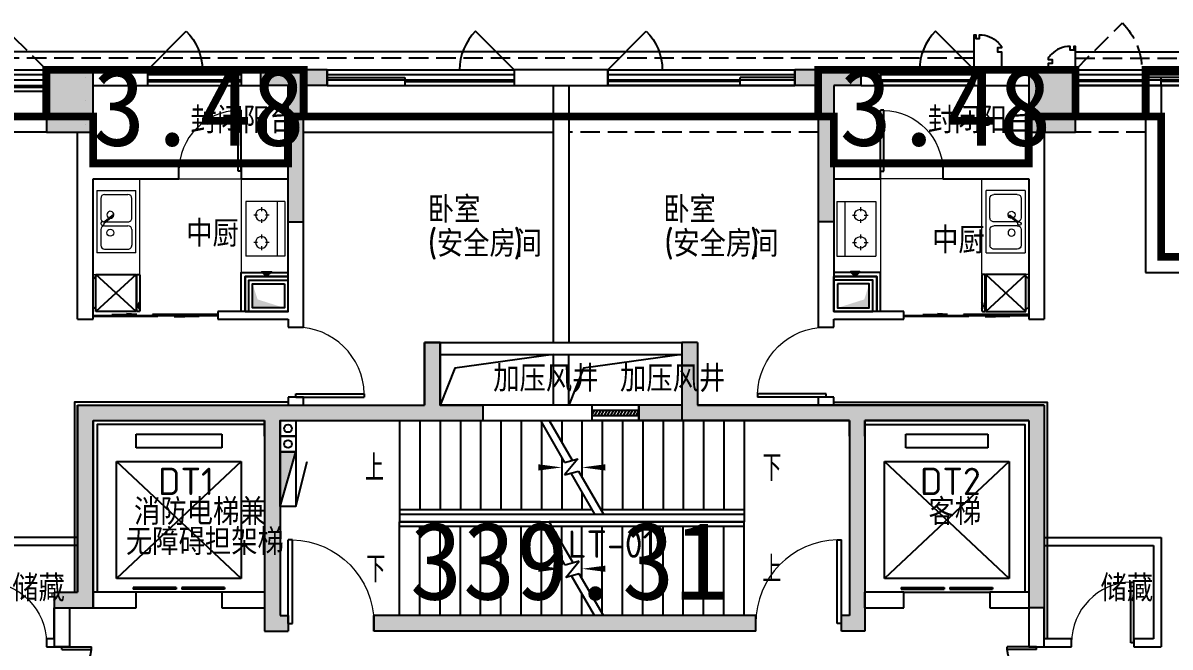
# Model space of a CAD drawing. Extents: x 512858 to 514372, y -232486 to -231710.
# Drawn here: x 513198.97 to 513213.68, y -232042.82 to -232034.82 of the extents above; entities that cross this region are included whole.
import ezdxf

# ---------------------------------------------------------------- set-up
doc = ezdxf.new("R2010")
doc.units = 0
doc.header["$LTSCALE"] = 1000
for name, pattern in [('__DASH', [0.35, 0.25, -0.1]), ('B1+B2户型(2#4F左单元报审版）$0$__DASH', [0.35, 0.25, -0.1]), ('B1+B2户型(2#4F左单元报审版）$0$DASH', [0.35, 0.25, -0.1]), ('DASH', [0.35, 0.25, -0.1])]:
    doc.linetypes.add(name, pattern=pattern)
doc.layers.get('0').update_dxf_attribs({"color": 252})
for name, color, linetype in [('0-铝板', 253, 'Continuous'), ('1#HXT-4F$0$A-ANNO-50-SYMB', 253, 'Continuous'), ('1#HXT-4F$0$A-ANNO-50-TXT', 253, 'Continuous'), ('1#HXT-4F$0$A-DOOR', 253, 'Continuous'), ('1#HXT-4F$0$A-FIRE-DOOR', 253, 'Continuous'), ('1#HXT-4F$0$A-HOLE-E', 253, 'Continuous'), ('1#HXT-4F$0$A-PATT-COLU', 253, 'Continuous'), ('1#HXT-4F$0$A-STAIR', 253, 'Continuous'), ('1#HXT-4F$0$A-STR-CONC-B', 253, 'Continuous'), ('1#HXT-4F$0$A-WALL-S', 253, 'Continuous'), ('1#HXT-4F$0$A-WINDOW', 253, 'Continuous'), ('1#HXT-4F$0$AA-DOOR_FIRE_TEXT', 253, 'Continuous'), ('6#-造型-1F（实施版）金属型材-METAL-S', 253, 'Continuous'), ('A-ANNO-100-TXT', 252, 'Continuous'), ('A-METAL-E', 253, 'Continuous'), ('A-WALL-E', 253, 'Continuous'), ('A-WALL-S', 252, 'Continuous'), ('B1+B2户型(2#4F左单元报审版）$0$$0$AA-排烟道', 253, 'Continuous'), ('B1+B2户型(2#4F左单元报审版）$0$A-DOOR', 253, 'Continuous'), ('B1+B2户型(2#4F左单元报审版）$0$A-FIRE-DOOR', 253, 'Continuous'), ('B1+B2户型(2#4F左单元报审版）$0$A-HOLE-E', 253, 'Continuous'), ('B1+B2户型(2#4F左单元报审版）$0$A-PART-S', 253, 'Continuous'), ('B1+B2户型(2#4F左单元报审版）$0$A-PATT-COLU', 253, 'Continuous'), ('B1+B2户型(2#4F左单元报审版）$0$A-STR-CONC-B', 253, 'Continuous'), ('B1+B2户型(2#4F左单元报审版）$0$A-STR-CONC-C', 253, 'Continuous'), ('B1+B2户型(2#4F左单元报审版）$0$A-STR-CONC-E', 253, 'Continuous'), ('B1+B2户型(2#4F左单元报审版）$0$A-STR-CONC-H', 253, 'Continuous'), ('B1+B2户型(2#4F左单元报审版）$0$A-WALL-S', 253, 'Continuous'), ('B1+B2户型(2#4F左单元报审版）$0$A-WINDOW', 253, 'Continuous'), ('B1+B2户型(2#4F左单元报审版）$0$FURN', 253, 'Continuous'), ('B1+B2户型(2#4F左单元报审版）$0$ICDA方案_活动家具', 253, 'Continuous'), ('B1+B2户型(2#4F左单元报审版）$0$WALL', 253, 'Continuous'), ('PUB_HATCH', 252, 'Continuous')]:
    doc.layers.add(name, color=color, linetype=linetype)
for name, color, linetype, lineweight in [('B1+B2户型(2#4F左单元报审版）$0$AE-FURN-MOVE', 253, 'Continuous', 20), ('面积-计容-住宅-0.5', 1, 'Continuous', 0), ('面积-计容-住宅-1', 1, 'Continuous', 0)]:
    doc.layers.add(name, color=color, linetype=linetype, lineweight=lineweight)
doc.styles.add('1#HXT-4F$0$STANDARD', font='GBENOR', dxfattribs={"bigfont": 'GBCBIG'})
doc.styles.add('dw', font='simhei.ttf')
doc.styles.add('TYDG_02', font='TSSDENG.shx', dxfattribs={"width": 0.8, "bigfont": 'hztxt.shx'})

# ---------------------------------------------------------------- blocks, each defined once
blk = doc.blocks.new('1新301#HXT-4F$0$$TWTSYS$00000508')
for p, q in [((-0.5, 0.5), (0.324, 1.224)), ((-0.5, 0.5), (-0.5, -0.5)), ((-0.5, -0.5), (0.5, 0.5)), ((0.5, 0.5), (-0.5, 0.5)), ((0.5, -0.5), (0.5, 0.5)), ((-0.5, -0.5), (0.5, -0.5))]:
    blk.add_line(p, q)
blk.add_solid([(0.5, -0.5), (0.5, 0.5), (-0.5, -0.5)])
blk = doc.blocks.new('1新311#HXT-4F$0$$WINLIB2D$00000039')
at = {"color": 0}
for points in [[(-0.5, 0.5), (-0.5, -0.5)], [(0.5, 0.5), (-0.5, 0.5)], [(0.5, -0.5), (0.5, 0.5)], [(-0.5, 0.167), (0.5, 0.167)], [(-0.452, -0.167), (-0.5, 0.084)], [(-0.384, -0.167), (-0.448, 0.167)], [(-0.316, -0.167), (-0.38, 0.167)], [(-0.248, -0.167), (-0.312, 0.167)], [(-0.18, -0.167), (-0.244, 0.167)], [(-0.112, -0.167), (-0.176, 0.167)], [(-0.044, -0.167), (-0.108, 0.167)], [(0.024, -0.167), (-0.04, 0.167)], [(0.092, -0.167), (0.028, 0.167)], [(0.16, -0.167), (0.096, 0.167)], [(0.228, -0.167), (0.164, 0.167)], [(0.296, -0.167), (0.232, 0.167)], [(0.364, -0.167), (0.3, 0.167)], [(0.432, -0.167), (0.368, 0.167)], [(0.5, -0.167), (0.436, 0.167)], [(-0.5, -0.167), (0.5, -0.167)], [(0.5, -0.5), (-0.5, -0.5)]]:
    blk.add_lwpolyline(points, dxfattribs=at)
blk = doc.blocks.new('1新261#HXT-4F$0$$DorLib2D$00000001')
for p, q in [((0.45, 0.975), (0.5, 0.975)), ((0.45, 0), (0.45, 0.975)), ((0.5, 0), (0.5, 0.975)), ((0.5, 0), (0.45, 0))]:
    blk.add_line(p, q)
at = {"lineweight": 13}
blk.add_arc((0.475, 0), 0.975, 91.4693, 180, dxfattribs=at)
blk = doc.blocks.new('1新271#HXT-4F$0$$DorLib2D$00000127')
at = {"color": 0}
for points in [[(-0.533, 0.795), (-0.533, 0.69)], [(-0.033, 0.795), (-0.533, 0.795)], [(-0.033, 0.69), (-0.533, 0.69)], [(-0.033, 0.795), (-0.033, 0.69)], [(0.533, 0.795), (0.033, 0.795)], [(0.033, 0.795), (0.033, 0.69)], [(0.533, 0.69), (0.033, 0.69)], [(0.533, 0.795), (0.533, 0.69)], [(0.5, 0.5), (-0.5, 0.5)]]:
    blk.add_lwpolyline(points, dxfattribs=at)
blk = doc.blocks.new('1新281#HXT-4F$0$$DorLib2D$00000225')
at = {"color": 0}
for p, q in [((0.475, -0.0014), (0.475, 0.7521)), ((0.475, 0.7521), (0.5, 0.7521)), ((0.5, -0.0014), (0.5, 0.7521)), ((-0.5, 0), (-0.5, 0.252)), ((-0.475, 0.252), (-0.5, 0.252)), ((-0.475, 0), (-0.475, 0.252)), ((-0.475, 0), (-0.5, 0)), ((0.475, -0.0014), (0.5, -0.0014))]:
    blk.add_line(p, q, dxfattribs=at)
for centre, radius, start, end in [((0.5046, -0.0019), 0.7546, 92.24927, 179.72377), ((-0.5008, 0.0026), 0.2508, 359.78987, 84.09744)]:
    blk.add_arc(centre, radius, start, end, dxfattribs=at)
blk = doc.blocks.new('1新251#HXT-4F')
at = {"layer": '1#HXT-4F$0$A-PATT-COLU'}
for points in [[(-148007, -998471), (-148007, -999271), (-147907, -999338), (-147807, -999271), (-147807, -998471)], [(-144707, -998471), (-144707, -999271), (-144607, -999338), (-144507, -999271), (-144507, -998471)], [(-152257, -999471), (-152457, -999271), (-152457, -1001671), (-152257, -1001871)], [(-152457, -999271), (-152257, -999471), (-150057, -999471), (-149957, -999404), (-149957, -999271)], [(-149957, -999404), (-149857, -999471), (-147907, -999471), (-147907, -999338), (-148007, -999271), (-149957, -999271)], [(-147907, -999338), (-147907, -999471), (-147257, -999471), (-147257, -999271), (-147807, -999271)], [(-144607, -999338), (-144707, -999271), (-145257, -999271), (-145257, -999471), (-144607, -999471)], [(-142457, -999404), (-142457, -999271), (-144507, -999271), (-144607, -999338), (-144607, -999471), (-142557, -999471)], [(-140257, -999471), (-140057, -999271), (-142457, -999271), (-142457, -999404), (-142357, -999471)], [(-140057, -999271), (-140257, -999471), (-140257, -1001771), (-140057, -1001771)], [(-149957, -999404), (-150057, -999471), (-150057, -1001771), (-149857, -1001771), (-149857, -999471)], [(-142457, -999404), (-142557, -999471), (-142557, -1001971), (-142357, -1002171), (-142357, -999471)], [(-152757, -1001871), (-152657, -1001871), (-152657, -1001671), (-152757, -1001671)], [(-152657, -1001671), (-152657, -1001871), (-152257, -1001871), (-152457, -1001671)], [(-149857, -1001771), (-150057, -1001771), (-150057, -1002171), (-149857, -1001971)], [(-140057, -1001771), (-140257, -1001771), (-140257, -1001871), (-140057, -1001871)], [(-149857, -1001971), (-150057, -1002171), (-149757, -1002171), (-149757, -1001971)], [(-143757, -1001971), (-148657, -1001971), (-148657, -1002171), (-143757, -1002171)], [(-142357, -1002171), (-142557, -1001971), (-142657, -1001971), (-142657, -1002171)]]:
    blk.add_hatch(color=256, dxfattribs=at).paths.add_polyline_path(points)
at = {"layer": '1#HXT-4F$0$A-ANNO-50-SYMB', "elevation": 0}
for points in [[(-148457, -1000071, 0, 0, 0), (-146247, -1000071, 0, 80, 0), (-146547, -1000071, 0, 0, 0)], [(-143777, -1000071, 0, 0, 0), (-145987, -1000071, 0, 80, 0), (-145687, -1000071, 0, 0, 0)], [(-148457, -1001371, 0, 0, 0), (-146247, -1001371, 0, 80, 0), (-146547, -1001371, 0, 0, 0)], [(-143777, -1001371, 0, 0, 0), (-145987, -1001371, 0, 80, 0), (-145687, -1001371, 0, 0, 0)]]:
    blk.add_lwpolyline(points, format="xyseb", dxfattribs=at)
at = {"layer": '1#HXT-4F$0$A-HOLE-E'}
for points in [[(-147807, -998621), (-146357, -998621), (-146357, -999271), (-147807, -999271)], [(-146157, -998621), (-144707, -998621), (-144707, -999271), (-146157, -999271)]]:
    blk.add_lwpolyline(points, close=True, dxfattribs=at)
for points in [[(-146357, -998621), (-147617, -998800), (-147807, -999271)], [(-144707, -998621), (-145967, -998800), (-146157, -999271)]]:
    blk.add_lwpolyline(points, dxfattribs=at)
at = {"layer": '1#HXT-4F$0$A-STAIR'}
for p, q in [((-148327, -999471), (-146521, -999471)), ((-148327, -999471), (-148327, -1000611)), ((-148067, -999471), (-148067, -1000611)), ((-147807, -999471), (-147807, -1000611)), ((-147547, -999471), (-147547, -1000611)), ((-147287, -999471), (-147287, -1000611)), ((-147027, -999471), (-147027, -1000611)), ((-146767, -999471), (-146767, -1000611)), ((-146521, -999471), (-146212, -1000007)), ((-146406, -999471), (-143907, -999471)), ((-146406, -999471), (-146112, -999980)), ((-146247, -999471), (-146247, -999746)), ((-145987, -999471), (-145987, -1000196)), ((-145727, -999471), (-145727, -1000611)), ((-145467, -999471), (-145467, -1000611)), ((-145207, -999471), (-145207, -1000611)), ((-144947, -999471), (-144947, -1000611)), ((-144687, -999471), (-144687, -1000611)), ((-144427, -999471), (-144427, -1000611)), ((-144167, -999471), (-144167, -1000611)), ((-143907, -999471), (-143907, -1000611)), ((-146507, -999495), (-146507, -1000611)), ((-151707, -999821), (-151707, -999646)), ((-151707, -999646), (-150607, -999646)), ((-150607, -999646), (-150607, -999821)), ((-141832, -999821), (-141832, -999646)), ((-141832, -999646), (-140782, -999646)), ((-140782, -999646), (-140782, -999821)), ((-150607, -999821), (-151707, -999821)), ((-140782, -999821), (-141832, -999821)), ((-151957, -1001496), (-151957, -999996)), ((-151957, -999996), (-150357, -999996)), ((-150357, -999996), (-151957, -1001496)), ((-150357, -1001496), (-151957, -999996)), ((-150357, -999996), (-150357, -1001496)), ((-146247, -999946), (-146247, -1000611)), ((-146212, -1000007), (-146040, -999960)), ((-146040, -999960), (-146212, -1000166)), ((-142107, -1001496), (-142107, -999996)), ((-142107, -999996), (-140507, -999996)), ((-140507, -999996), (-142107, -1001496)), ((-140507, -1001496), (-142107, -999996)), ((-140507, -999996), (-140507, -1001496)), ((-146212, -1000166), (-146032, -1000118)), ((-146132, -1000145), (-145828, -1000671)), ((-146032, -1000118), (-145713, -1000671)), ((-145987, -1000396), (-145987, -1000611)), ((-148327, -1000611), (-148327, -1000671)), ((-148327, -1000611), (-145863, -1000611)), ((-148327, -1000611), (-148327, -1000671)), ((-145747, -1000611), (-143907, -1000611)), ((-143907, -1000611), (-143907, -1000671)), ((-143907, -1000611), (-143907, -1000671)), ((-148327, -1000671), (-145828, -1000671)), ((-148327, -1000671), (-145828, -1000671)), ((-146521, -1000771), (-148327, -1000771)), ((-148327, -1000831), (-148327, -1000771)), ((-146521, -1000771), (-148327, -1000771)), ((-148327, -1000831), (-148327, -1000771)), ((-146202, -1001324), (-146521, -1000771)), ((-143907, -1000771), (-146406, -1000771)), ((-146102, -1001297), (-146406, -1000771)), ((-143907, -1000771), (-146406, -1000771)), ((-145713, -1000671), (-143907, -1000671)), ((-145713, -1000671), (-143907, -1000671)), ((-143907, -1000831), (-143907, -1000771)), ((-143907, -1000831), (-143907, -1000771)), ((-148327, -1001971), (-148327, -1000831)), ((-146486, -1000831), (-148327, -1000831)), ((-148067, -1001971), (-148067, -1000831)), ((-147807, -1001971), (-147807, -1000831)), ((-147547, -1001971), (-147547, -1000831)), ((-147287, -1001971), (-147287, -1000831)), ((-147027, -1001971), (-147027, -1000831)), ((-146767, -1001971), (-146767, -1000831)), ((-146507, -1001971), (-146507, -1000831)), ((-143907, -1000831), (-146371, -1000831)), ((-146247, -1001046), (-146247, -1000831)), ((-145987, -1001496), (-145987, -1000831)), ((-145727, -1001946), (-145727, -1000831)), ((-145467, -1001971), (-145467, -1000831)), ((-145207, -1001971), (-145207, -1000831)), ((-144947, -1001971), (-144947, -1000831)), ((-144687, -1001971), (-144687, -1000831)), ((-144427, -1001971), (-144427, -1000831)), ((-144167, -1001971), (-144167, -1000831)), ((-143907, -1001971), (-143907, -1000831)), ((-146247, -1001971), (-146247, -1001246)), ((-146022, -1001275), (-146202, -1001324)), ((-146194, -1001481), (-146022, -1001275)), ((-150357, -1001496), (-151957, -1001496)), ((-146022, -1001435), (-146194, -1001481)), ((-145828, -1001971), (-146122, -1001462)), ((-145713, -1001971), (-146022, -1001435)), ((-140507, -1001496), (-142107, -1001496)), ((-145987, -1001971), (-145987, -1001696)), ((-145828, -1001971), (-148327, -1001971)), ((-143907, -1001971), (-145713, -1001971))]:
    blk.add_line(p, q, dxfattribs=at)
at = {"layer": '1#HXT-4F$0$A-STR-CONC-B'}
for p, q in [((-148007, -998471), (-148007, -999271)), ((-147807, -998471), (-148007, -998471)), ((-147807, -998471), (-147807, -999271)), ((-144707, -998471), (-144707, -999271)), ((-144507, -998471), (-144707, -998471)), ((-144507, -998471), (-144507, -999271)), ((-152457, -999271), (-152457, -1001671)), ((-152457, -999271), (-149957, -999271)), ((-149957, -999271), (-148007, -999271)), ((-147807, -999271), (-147257, -999271)), ((-147257, -999271), (-147257, -999471)), ((-144707, -999271), (-145257, -999271)), ((-145257, -999471), (-145257, -999271)), ((-142457, -999271), (-144507, -999271)), ((-140057, -999271), (-142457, -999271)), ((-140057, -999271), (-140057, -1001771)), ((-152257, -999471), (-152257, -1001871)), ((-152257, -999471), (-150057, -999471)), ((-150057, -999471), (-150057, -1001771)), ((-149857, -999471), (-149857, -1001771)), ((-149857, -999471), (-147907, -999471)), ((-147907, -999471), (-147257, -999471)), ((-144607, -999471), (-145257, -999471)), ((-142557, -999471), (-144607, -999471)), ((-142557, -999471), (-142557, -1001971)), ((-142357, -999471), (-142357, -1002171)), ((-140257, -999471), (-142357, -999471)), ((-140257, -999471), (-140257, -1001771)), ((-152757, -1001671), (-152657, -1001671)), ((-152757, -1001671), (-152757, -1001871)), ((-152657, -1001671), (-152457, -1001671)), ((-150057, -1001771), (-150057, -1002171)), ((-149857, -1001771), (-149857, -1001971)), ((-140257, -1001771), (-140257, -1001871)), ((-140057, -1001771), (-140057, -1001871)), ((-152757, -1001871), (-152657, -1001871)), ((-152657, -1001871), (-152257, -1001871)), ((-149857, -1001971), (-149757, -1001971)), ((-149757, -1001971), (-149757, -1002171)), ((-143757, -1001971), (-148657, -1001971)), ((-148657, -1002171), (-148657, -1001971)), ((-143757, -1002171), (-143757, -1001971)), ((-142557, -1001971), (-142657, -1001971)), ((-142657, -1002171), (-142657, -1001971)), ((-140057, -1001871), (-140257, -1001871)), ((-150057, -1002171), (-149757, -1002171)), ((-143757, -1002171), (-148657, -1002171)), ((-142357, -1002171), (-142657, -1002171))]:
    blk.add_line(p, q, dxfattribs=at)
at = {"layer": '1#HXT-4F$0$A-WALL-S'}
for p, q in [((-147807, -998471), (-144707, -998471)), ((-147807, -998621), (-144707, -998621)), ((-145857, -999271), (-147257, -999271)), ((-145857, -999471), (-145857, -999271)), ((-145257, -999471), (-145257, -999271)), ((-147257, -999471), (-145857, -999471)), ((-148327, -1000671), (-143907, -1000671)), ((-148327, -1000671), (-148327, -1000771)), ((-148327, -1000771), (-143907, -1000771)), ((-143907, -1000671), (-143907, -1000771)), ((-151707, -1001671), (-152257, -1001671)), ((-151707, -1001871), (-151707, -1001671)), ((-150057, -1001671), (-150607, -1001671)), ((-150607, -1001671), (-150607, -1001871)), ((-141857, -1001671), (-142363, -1001671)), ((-142363, -1001671), (-142363, -1001871)), ((-141857, -1001871), (-141857, -1001671)), ((-140257, -1001671), (-140757, -1001671)), ((-140757, -1001671), (-140757, -1001871)), ((-152757, -1001871), (-152757, -1002371)), ((-152557, -1002371), (-152557, -1001871)), ((-152257, -1001871), (-151707, -1001871)), ((-150607, -1001871), (-150057, -1001871)), ((-149757, -1001971), (-149757, -1002171)), ((-148657, -1001971), (-148657, -1002171)), ((-143757, -1002171), (-143757, -1001971)), ((-142657, -1002171), (-142657, -1001971)), ((-142363, -1001871), (-141857, -1001871)), ((-140757, -1001871), (-140257, -1001871)), ((-140257, -1001871), (-140257, -1002371)), ((-140057, -1002371), (-140057, -1001871)), ((-152757, -1002371), (-152557, -1002371)), ((-140257, -1002371), (-140057, -1002371))]:
    blk.add_line(p, q, dxfattribs=at)
at = {"layer": '1#HXT-4F$0$AA-DOOR_FIRE_TEXT'}
for points in [[(-149657, -999671), (-149857, -999671), (-149857, -999471), (-149657, -999471)], [(-149657, -999871), (-149857, -999871), (-149857, -999671), (-149657, -999671)]]:
    blk.add_lwpolyline(points, close=True, dxfattribs=at)
for centre in [(-149757, -999571), (-149757, -999771)]:
    blk.add_circle(centre, 50, dxfattribs=at)
at = {"layer": '1#HXT-4F$0$A-DOOR', "xscale": 1100, "yscale": 200, "zscale": 200}
blk.add_blockref('1新271#HXT-4F$0$$DorLib2D$00000127', (-151157, -1001771), dxfattribs=at)
at = {"layer": '1#HXT-4F$0$A-DOOR', "xscale": 1100, "yscale": -200, "zscale": 200, "rotation": 180}
blk.add_blockref('1新271#HXT-4F$0$$DorLib2D$00000127', (-141307, -1001771), dxfattribs=at)
at = {"layer": '1#HXT-4F$0$A-FIRE-DOOR', "zscale": 200}
for name, p, xscale, yscale, rotation in [('1新261#HXT-4F$0$$DorLib2D$00000001', (-149207, -1002071), 1100, -1100, 180), ('1新281#HXT-4F$0$$DorLib2D$00000225', (-152657, -1003121), -1500, -1500, 90), ('1新281#HXT-4F$0$$DorLib2D$00000225', (-140157, -1003121), -1500, 1500, 90.00007304754749)]:
    blk.add_blockref(name, p, dxfattribs=dict(at, xscale=xscale, yscale=yscale, rotation=rotation))
at = {"layer": '1#HXT-4F$0$A-FIRE-DOOR', "xscale": 1100, "yscale": 1100, "zscale": 200}
blk.add_blockref('1新261#HXT-4F$0$$DorLib2D$00000001', (-143207, -1002071), dxfattribs=at)
at = {"layer": '1#HXT-4F$0$A-WINDOW', "xscale": 600, "yscale": -200, "zscale": 200}
blk.add_blockref('1新311#HXT-4F$0$$WINLIB2D$00000039', (-145557, -999371), dxfattribs=at)
at = {"layer": '1#HXT-4F$0$AA-DOOR_FIRE_TEXT', "xscale": -700.0000000000001, "yscale": 200.0000000000001, "zscale": 700.0000000000001, "rotation": 270}
blk.add_blockref('1新301#HXT-4F$0$$TWTSYS$00000508', (-149757, -1000221), dxfattribs=at)
at = {"layer": '1#HXT-4F$0$A-ANNO-50-TXT', "color": 7, "style": '1#HXT-4F$0$STANDARD'}
for s, p in [('上', (-148770, -1000246)), ('下', (-143672, -1000246)), ('下', (-148752, -1001546)), ('上', (-143672, -1001546))]:
    blk.add_text(s, height=338, dxfattribs=at).set_placement(p)
blk = doc.blocks.new('1新175wz')
at = {"layer": 'A-ANNO-100-TXT', "style": 'TYDG_02'}
for s, height, p in [('封闭阳台', 337.6, (-151008, -1319187, 0)), ('封闭阳台', 337.6, (-141551, -1319187, 0)), ('卧室', 337.6, (-147966, -1320333)), ('卧室', 337.6, (-144945, -1320333)), ('中厨', 337.6, (-151064, -1320641)), ('中厨', 337.6, (-141496, -1320727)), ('(', 350, (-147966, -1320771)), ('安全房间', 337.6, (-147849, -1320771)), (')', 350, (-146866, -1320771)), ('(', 350, (-144933, -1320771)), ('安全房间', 337.6, (-144816, -1320771)), (')', 350, (-143833, -1320771)), ('加压风井', 337.6, (-147126, -1322501)), ('加压风井', 337.6, (-145499, -1322501)), ('DT1', 350, (-151423, -1323825)), ('DT2', 350, (-141651, -1323825)), ('消防电梯兼', 337.6, (-151732, -1324210)), ('客梯', 337.6, (-141542, -1324210)), ('无障碍担架梯', 337.6, (-151836, -1324595)), ('LT-01', 350, (-146169, -1324630)), ('储藏', 337.6, (-153295, -1325189, 0)), ('储藏', 337.6, (-139336, -1325189, 0))]:
    blk.add_text(s, height=height, dxfattribs=at).set_placement(p)
blk = doc.blocks.new('1新179背衬墙4F')
at = {"layer": 'A-METAL-E'}
blk.add_lwpolyline([(22700, 5800), (22900, 5800), (22900, 5900), (22700, 5900)], close=True, dxfattribs=at)
at = {"layer": 'A-METAL-E', "elevation": 0}
for points in [[(7700, 5775), (8600, 5775)], [(9900, 5850), (11100, 5850)], [(9900, 5800), (11100, 5800)], [(13200, 5850), (14600, 5850)], [(13200, 5800), (14600, 5800)], [(17500, 5850), (15800, 5850)], [(17500, 5800), (15800, 5800)], [(20500, 5850), (19300, 5850)], [(20500, 5800), (19300, 5800)], [(22700, 5850), (21800, 5850)], [(30000, 5800), (21800, 5800)], [(30000, 5850), (22900, 5850)], [(7700, 5725), (8600, 5725)]]:
    blk.add_lwpolyline(points, dxfattribs=at)
at = {"layer": 'A-WALL-E'}
blk.add_lwpolyline([(30000, 5900), (22900, 5900)], dxfattribs=at)
at = {"layer": 'A-WALL-S'}
for p, q in [((12200, 5900), (13200, 5900)), ((12200, 5900), (12200, 5800)), ((13200, 5900), (13200, 5800)), ((18200, 5900), (17500, 5900)), ((17500, 5800), (17500, 5900)), ((18200, 5800), (18200, 5900)), ((12200, 5800), (13200, 5800)), ((18200, 5800), (17500, 5800))]:
    blk.add_line(p, q, dxfattribs=at)
blk = doc.blocks.new('1新142B1+B2户型(2#4F左单元报审版）$0$$0$SFEFFSEFSEFESFS')
at = {"layer": 'B1+B2户型(2#4F左单元报审版）$0$$0$AA-排烟道'}
blk.add_hatch(color=254, dxfattribs=at).paths.add_polyline_path([(220387, 75509), (220327, 75570), (220327, 75448)])
at = {"layer": 'B1+B2户型(2#4F左单元报审版）$0$$0$AA-排烟道', "color": 254}
for points in [[(220437, 75235), (220837, 75235), (220837, 75735), (220437, 75735)], [(220483, 75280), (220792, 75280), (220792, 75689), (220483, 75689)]]:
    blk.add_lwpolyline(points, close=True, dxfattribs=at)
blk.add_lwpolyline([(220387, 75509), (220327, 75570), (220327, 75448), (220387, 75509)], dxfattribs=at)
blk.add_solid([(220483, 75689), (220682, 75625), (220792, 75689), (220792, 75280)], dxfattribs=at)
at = {"layer": 'B1+B2户型(2#4F左单元报审版）$0$A-HOLE-E', "ltscale": 0.5}
blk.add_lwpolyline([(220837, 75784), (220837, 75234), (220387, 75234), (220387, 75784)], close=True, dxfattribs=at)
blk = doc.blocks.new('1新144B1+B2户型(2#4F左单元报审版）$0$$DorLib2D$00000114')
at = {"color": 0}
blk.add_line((0.5, 0), (-0.207, 0.707), dxfattribs=at)
blk.add_arc((0.5, 0), 1, 135, 180, dxfattribs=at)
blk = doc.blocks.new('1新151B1+B2户型(2#4F左单元报审版）$0$6986586658665A-Kitchen-4')
at = {"layer": 'B1+B2户型(2#4F左单元报审版）$0$AE-FURN-MOVE'}
for p, q in [((-400, -500), (-400, 0)), ((400, 0), (-400, 0)), ((400, 0), (400, -500)), ((-350, -100), (-350, -400)), ((-100, -50), (-300, -50)), ((-50, -100), (-50, -400)), ((-16, -94), (67, -201)), ((-4, -84), (79, -191)), ((0, -115), (0, -400)), ((300, -50), (50, -50)), ((350, -100), (350, -400)), ((-400, -500), (400, -500)), ((-100, -450), (-300, -450)), ((50, -450), (300, -450))]:
    blk.add_line(p, q, dxfattribs=at)
for centre, major_axis, start_param, end_param in [((-300, -100), (0, 50), 0.000591, 1.571387), ((-140, -173), (0, 45), 4.711392, 10.994577), ((-100, -100), (0, 50), 4.711798, 6.282594), ((-23, -73), (-0.2, 22.5), 4.156064, 9.712232), ((50, -100), (0, 50), -0.000202, 1.373206), ((90, -173), (0.1, 45), 1.556657, 7.383522), ((300, -100), (0, 50), 4.711798, 6.282594), ((77, -201), (0, 10), 1.588727, 6.019143), ((-300, -400), (0, 50), 1.570205, 3.141002), ((-100, -400), (0, 50), 3.142184, 4.71298), ((50, -400), (0, 50), 1.570205, 3.141002), ((300, -400), (0, 50), 3.142184, 4.71298)]:
    blk.add_ellipse(centre, major_axis=major_axis, ratio=1, start_param=start_param, end_param=end_param, dxfattribs=at)
blk = doc.blocks.new('1新150B1+B2户型(2#4F左单元报审版）$0$6986586658665A-Kitchen-1')
at = {"layer": 'B1+B2户型(2#4F左单元报审版）$0$AE-FURN-MOVE'}
for p, q in [((-350, 0), (350, 0)), ((-350, -500), (-350, 0)), ((350, -500), (350, 0)), ((-175, -150), (-175, -100)), ((175, -150), (175, -100)), ((-275, -200), (-225, -200)), ((-175, -300), (-175, -250)), ((-125, -200), (-75, -200)), ((75, -200), (125, -200)), ((175, -300), (175, -250)), ((225, -200), (275, -200)), ((-350, -400), (350, -400)), ((-350, -500), (350, -500))]:
    blk.add_line(p, q, dxfattribs=at)
for centre in [(-175, -200), (175, -200)]:
    blk.add_circle(centre, 75, dxfattribs=at)
blk = doc.blocks.new('1新153B1+B2户型(2#4F左单元报审版）$0$A$C75447C14')
at = {"layer": 'B1+B2户型(2#4F左单元报审版）$0$ICDA方案_活动家具'}
for p, q in [((-225, 600), (225, 600)), ((-238, 559), (-238, 588)), ((237, 559), (-238, 559)), ((-238, 35), (-238, 551)), ((-238, 551), (237, 551)), ((237, 551), (-238, 35)), ((-238, 551), (237, 35)), ((237, 588), (237, 559)), ((237, 588), (237, 559)), ((237, 551), (237, 35)), ((237, 551), (237, 35)), ((237, 35), (-238, 35)), ((-185, 0), (-205, 35)), ((185, 0), (-185, 0)), ((205, 35), (185, 0))]:
    blk.add_line(p, q, dxfattribs=at)
at = {"layer": 'B1+B2户型(2#4F左单元报审版）$0$ICDA方案_活动家具', "extrusion": (4.4081e-39, -1.44111e-29, -1)}
for centre, major_axis, start_param, end_param in [((-225, 588), (8.61, -8.61), 2.356194, 3.926991), ((165, 655), (50.2, -50.2), 0.10668, 1.464116)]:
    blk.add_ellipse(centre, major_axis=major_axis, ratio=1, start_param=start_param, end_param=end_param, dxfattribs=at)
at = {"layer": 'B1+B2户型(2#4F左单元报审版）$0$ICDA方案_活动家具', "extrusion": (4.40811e-39, -1.44111e-29, -1)}
blk.add_ellipse((225, 588), major_axis=(-8.61, -8.61), ratio=1, start_param=2.356194, end_param=3.926991, dxfattribs=at)
blk = doc.blocks.new('1新147B1+B2户型(2#4F左单元报审版）$0$$WINLIB2D$00000001')
at = {"color": 0}
for points in [[(-0.5, 0.5), (-0.5, -0.5)], [(-0.5, 0.5), (0.5, 0.5)], [(0.5, -0.5), (0.5, 0.5)], [(0.5, 0.1667), (-0.5, 0.1667)], [(0.5, -0.1667), (-0.5, -0.1667)], [(-0.5, -0.5), (0.5, -0.5)]]:
    blk.add_lwpolyline(points, dxfattribs=at)
blk = doc.blocks.new('1新143B1+B2户型(2#4F左单元报审版）$0$$DorLib2D$00000001')
for p, q in [((0.45, 0.975), (0.5, 0.975)), ((0.45, 0), (0.45, 0.975)), ((0.5, 0), (0.5, 0.975)), ((0.5, 0), (0.45, 0))]:
    blk.add_line(p, q)
at = {"lineweight": 13}
blk.add_arc((0.475, 0), 0.975, 91.4693, 180, dxfattribs=at)
blk = doc.blocks.new('1新146B1+B2户型(2#4F左单元报审版）$0$$DorLib2D$00000225')
at = {"color": 0}
for p, q in [((0.475, -0.0014), (0.475, 0.7521)), ((0.475, 0.7521), (0.5, 0.7521)), ((0.5, -0.0014), (0.5, 0.7521)), ((-0.5, 0), (-0.5, 0.252)), ((-0.475, 0.252), (-0.5, 0.252)), ((-0.475, 0), (-0.475, 0.252)), ((-0.475, 0), (-0.5, 0)), ((0.475, -0.0014), (0.5, -0.0014))]:
    blk.add_line(p, q, dxfattribs=at)
for centre, radius, start, end in [((0.5046, -0.0019), 0.7546, 92.24927, 179.72377), ((-0.5008, 0.0026), 0.2508, 359.78987, 84.09744)]:
    blk.add_arc(centre, radius, start, end, dxfattribs=at)
blk = doc.blocks.new('1新145B1+B2户型(2#4F左单元报审版）$0$$DorLib2D$00000131')
at = {"color": 0, "linetype": 'Continuous'}
for p, q in [((0.15, 0.125), (0.2319, 0.1973)), ((0.2319, 0.1973), (0.2319, 0.125)), ((-0.5, 0.125), (-0.5, 0)), ((0.0192, 0.125), (-0.5, 0.125)), ((0.0192, 0), (0.0192, 0.125)), ((0.35, 0.125), (0.15, 0.125)), ((-0.5, 0), (0.0192, 0)), ((-0.024, 0), (0.5, 0)), ((-0.024, -0.125), (-0.024, 0)), ((0.5, 0), (0.5, -0.125)), ((-0.35, -0.125), (-0.15, -0.125)), ((-0.2319, -0.1973), (-0.2319, -0.125)), ((-0.15, -0.125), (-0.2319, -0.1973)), ((0.5, -0.125), (-0.024, -0.125))]:
    blk.add_line(p, q, dxfattribs=at)
blk = doc.blocks.new('1新159_FZH')
blk.add_lwpolyline([(-0.5, -0.5), (0.5, -0.5), (0.5, 0.5), (-0.5, 0.5)], close=True)
at = {"layer": 'PUB_HATCH'}
blk.add_solid([(-0.5, -0.5), (0.5, -0.5), (-0.5, 0.5), (0.5, 0.5)], dxfattribs=at)
blk = doc.blocks.new('1新141B1+B2户型(2#4F左单元报审版）')
at = {"layer": 'B1+B2户型(2#4F左单元报审版）$0$A-PATT-COLU'}
for points in [[(-149657, -995104), (-149657, -994971), (-150107, -994971), (-150107, -995171), (-149757, -995171)], [(-149257, -994971), (-149657, -994971), (-149657, -995104), (-149557, -995171), (-149257, -995171)], [(-142857, -995104), (-142857, -994971), (-143257, -994971), (-143257, -995171), (-142957, -995171)], [(-142407, -994971), (-142857, -994971), (-142857, -995104), (-142757, -995171), (-142407, -995171)], [(-149557, -996921), (-149557, -995171), (-149657, -995104), (-149757, -995171), (-149757, -996921)], [(-142857, -995104), (-142957, -995171), (-142957, -996921), (-142757, -996921), (-142757, -995171)], [(-147907, -999338), (-147807, -999271), (-147807, -998471), (-148007, -998471), (-148007, -999271)], [(-144707, -998471), (-144707, -999471), (-144507, -999271), (-144507, -998471)], [(-152457, -999271), (-152257, -999471), (-150057, -999471), (-149957, -999404), (-149957, -999271)], [(-152457, -1001071), (-152257, -1001071), (-152257, -999471), (-152457, -999271)], [(-149957, -999404), (-149857, -999471), (-149657, -999471), (-149657, -999271), (-149957, -999271)], [(-149657, -999271), (-149657, -999471), (-147907, -999471), (-147907, -999338), (-148007, -999271)], [(-147907, -999338), (-147907, -999471), (-147707, -999471), (-147707, -999271), (-147807, -999271)], [(-144507, -999271), (-144707, -999471), (-142857, -999471), (-142857, -999271)], [(-142857, -999271), (-142857, -999471), (-142557, -999471), (-142457, -999404), (-142457, -999271)], [(-142457, -999404), (-142357, -999471), (-140257, -999471), (-140057, -999271), (-142457, -999271)], [(-140057, -999271), (-140257, -999471), (-140257, -1001071), (-140057, -1001071)], [(-150057, -999671), (-149857, -999671), (-149857, -999471), (-149957, -999404), (-150057, -999471)], [(-142557, -999671), (-142357, -999671), (-142357, -999471), (-142457, -999404), (-142557, -999471)], [(-152457, -1001671), (-152257, -1001871), (-152257, -1001071), (-152457, -1001071)], [(-140057, -1001071), (-140257, -1001071), (-140257, -1001871), (-140057, -1001871)], [(-152757, -1001871), (-152657, -1001871), (-152657, -1001671), (-152757, -1001671)], [(-152657, -1001671), (-152657, -1001871), (-152257, -1001871), (-152457, -1001671)]]:
    blk.add_hatch(color=256, dxfattribs=at).paths.add_polyline_path(points)
at = {"layer": 'B1+B2户型(2#4F左单元报审版）$0$A-PART-S'}
for p, q in [((-151557, -994971), (-152257, -994971)), ((-151557, -995171), (-151557, -994971)), ((-150107, -994971), (-150357, -994971)), ((-150357, -994971), (-150357, -995171)), ((-149257, -994971), (-149257, -995171)), ((-146257, -994971), (-146857, -994971)), ((-146857, -994971), (-146857, -995171)), ((-145657, -994971), (-146257, -994971)), ((-145657, -995171), (-145657, -994971)), ((-143257, -994971), (-143257, -995171)), ((-142157, -994971), (-142407, -994971)), ((-142157, -995171), (-142157, -994971)), ((-140257, -994971), (-140957, -994971)), ((-140957, -994971), (-140957, -995171)), ((-152257, -995171), (-151557, -995171)), ((-150357, -995171), (-150107, -995171)), ((-146857, -995171), (-146257, -995171)), ((-146257, -995171), (-145657, -995171)), ((-142407, -995171), (-142157, -995171)), ((-140957, -995171), (-140257, -995171))]:
    blk.add_line(p, q, dxfattribs=at)
at = {"layer": 'B1+B2户型(2#4F左单元报审版）$0$A-STR-CONC-B'}
for p, q in [((-149657, -994971), (-150107, -994971)), ((-150107, -995171), (-150107, -994971)), ((-149257, -994971), (-149657, -994971)), ((-149257, -995171), (-149257, -994971)), ((-142857, -994971), (-143257, -994971)), ((-143257, -995171), (-143257, -994971)), ((-142407, -994971), (-142857, -994971)), ((-142407, -995171), (-142407, -994971)), ((-149757, -995171), (-150107, -995171)), ((-149757, -996921), (-149757, -995171)), ((-149557, -996921), (-149557, -995171)), ((-149257, -995171), (-149557, -995171)), ((-142957, -995171), (-143257, -995171)), ((-142957, -995171), (-142957, -996921)), ((-142757, -995171), (-142757, -996921)), ((-142407, -995171), (-142757, -995171)), ((-149757, -996921), (-149557, -996921)), ((-142757, -996921), (-142957, -996921)), ((-148007, -999271), (-148007, -998471)), ((-148007, -998471), (-147807, -998471)), ((-147807, -999271), (-147807, -998471)), ((-144707, -998471), (-144707, -999471)), ((-144507, -998471), (-144707, -998471)), ((-144507, -998471), (-144507, -999271)), ((-152457, -999271), (-149957, -999271)), ((-152457, -1001071), (-152457, -999271)), ((-149957, -999271), (-149657, -999271)), ((-149657, -999271), (-148007, -999271)), ((-147807, -999271), (-147707, -999271)), ((-144507, -999271), (-142857, -999271)), ((-142857, -999271), (-142457, -999271)), ((-142457, -999271), (-140057, -999271)), ((-140057, -999271), (-140057, -1001071)), ((-152257, -999471), (-150057, -999471)), ((-152257, -1001071), (-152257, -999471)), ((-150057, -999671), (-150057, -999471)), ((-149857, -999671), (-149857, -999471)), ((-149857, -999471), (-149657, -999471)), ((-149657, -999471), (-147907, -999471)), ((-147907, -999471), (-147707, -999471)), ((-144707, -999471), (-142857, -999471)), ((-142857, -999471), (-142557, -999471)), ((-142557, -999671), (-142557, -999471)), ((-142357, -999671), (-142357, -999471)), ((-142357, -999471), (-140257, -999471)), ((-140257, -999471), (-140257, -1001071)), ((-152457, -1001671), (-152457, -1001071)), ((-152257, -1001871), (-152257, -1001071)), ((-140257, -1001071), (-140257, -1001871)), ((-140057, -1001071), (-140057, -1001871)), ((-152757, -1001671), (-152657, -1001671)), ((-152757, -1001671), (-152757, -1001871)), ((-152657, -1001671), (-152457, -1001671)), ((-152757, -1001871), (-152657, -1001871)), ((-152657, -1001871), (-152257, -1001871)), ((-140057, -1001871), (-140257, -1001871))]:
    blk.add_line(p, q, dxfattribs=at)
at = {"layer": 'B1+B2户型(2#4F左单元报审版）$0$A-STR-CONC-E'}
for points in [[(-142957, -995571), (-146157, -995571)], [(-138757, -995571), (-139657, -995571)], [(-152857, -995771), (-153757, -995771)], [(-149557, -995771), (-146357, -995771)]]:
    blk.add_lwpolyline(points, dxfattribs=at)
at = {"layer": 'B1+B2户型(2#4F左单元报审版）$0$A-STR-CONC-H', "linetype": 'B1+B2户型(2#4F左单元报审版）$0$DASH'}
for points in [[(-152857, -995571), (-153757, -995571)], [(-149557, -995571), (-146357, -995571)], [(-142957, -995771), (-146157, -995771)], [(-138757, -995771), (-139657, -995771)]]:
    blk.add_lwpolyline(points, dxfattribs=at)
at = {"layer": 'B1+B2户型(2#4F左单元报审版）$0$A-WALL-S'}
for p, q in [((-152357, -995071), (-152357, -995071)), ((-146357, -995171), (-146357, -998471)), ((-146157, -995171), (-146157, -998471)), ((-140157, -995071), (-140157, -995071)), ((-138757, -995171), (-138757, -997571)), ((-138557, -995171), (-138757, -995171)), ((-138557, -995171), (-138557, -997371)), ((-152357, -995371), (-152357, -995371)), ((-140157, -995371), (-140157, -995371)), ((-152457, -996271), (-152457, -995771)), ((-152357, -995671), (-152357, -995671)), ((-152257, -996171), (-152257, -995771)), ((-140257, -995771), (-140257, -996171)), ((-140157, -995671), (-140157, -995671)), ((-140057, -995771), (-140057, -996271)), ((-151157, -996171), (-152257, -996171)), ((-151157, -996371), (-151157, -996171)), ((-149757, -996171), (-150357, -996171)), ((-150357, -996171), (-150357, -996371)), ((-149757, -996371), (-149757, -996171)), ((-142157, -996171), (-142757, -996171)), ((-142757, -996171), (-142757, -996371)), ((-142157, -996371), (-142157, -996171)), ((-140257, -996171), (-141357, -996171)), ((-141357, -996171), (-141357, -996371)), ((-152457, -998171), (-152457, -996271)), ((-152257, -998071), (-152257, -996371)), ((-152257, -996371), (-151157, -996371)), ((-150357, -996371), (-149757, -996371)), ((-142757, -996371), (-142157, -996371)), ((-141357, -996371), (-140257, -996371)), ((-140257, -996371), (-140257, -998071)), ((-140057, -996271), (-140057, -998171)), ((-149757, -998071), (-149757, -996921)), ((-149557, -998071), (-149557, -996921)), ((-142957, -996921), (-142957, -998071)), ((-142757, -996921), (-142757, -998071)), ((-136757, -997371), (-138557, -997371)), ((-138757, -997571), (-136757, -997571)), ((-152257, -998171), (-152257, -998071)), ((-149757, -998071), (-150657, -998071)), ((-150657, -998071), (-150657, -998171)), ((-141857, -998071), (-142757, -998071)), ((-141857, -998171), (-141857, -998071)), ((-140257, -998071), (-140257, -998171)), ((-152457, -998171), (-152257, -998171)), ((-150657, -998171), (-149757, -998171)), ((-142757, -998171), (-141857, -998171)), ((-140257, -998171), (-140057, -998171)), ((-147807, -998471), (-146257, -998471)), ((-146257, -998471), (-144707, -998471)), ((-147807, -998621), (-146257, -998621)), ((-146257, -998621), (-144707, -998621)), ((-152457, -1000971), (-153957, -1000971)), ((-152457, -1001071), (-153857, -1001071)), ((-140057, -1000971), (-138657, -1000971)), ((-140057, -1001071), (-138657, -1001071)), ((-138657, -1000971), (-138557, -1000971)), ((-138657, -1001071), (-138657, -1002271)), ((-138557, -1000971), (-138557, -1001071)), ((-138557, -1001071), (-138557, -1002371)), ((-138557, -1001071), (-138557, -1001071)), ((-152757, -1002271), (-152757, -1001871)), ((-152557, -1002371), (-152557, -1001871)), ((-140257, -1001871), (-140257, -1002371)), ((-140057, -1001871), (-140057, -1002271)), ((-152757, -1002271), (-152857, -1002271)), ((-152857, -1002271), (-152857, -1002371)), ((-139707, -1002271), (-140057, -1002271)), ((-139707, -1002371), (-139707, -1002271)), ((-138657, -1002271), (-138907, -1002271)), ((-138907, -1002271), (-138907, -1002371)), ((-152857, -1002371), (-152757, -1002371)), ((-152557, -1002371), (-152757, -1002371)), ((-140257, -1002371), (-140057, -1002371)), ((-140057, -1002371), (-139707, -1002371)), ((-138907, -1002371), (-138557, -1002371))]:
    blk.add_line(p, q, dxfattribs=at)
at = {"layer": 'B1+B2户型(2#4F左单元报审版）$0$A-WALL-S', "linetype": 'B1+B2户型(2#4F左单元报审版）$0$__DASH'}
for p, q in [((-149557, -998271), (-149557, -998071)), ((-149757, -998171), (-149757, -998271)), ((-149757, -998271), (-149557, -998271)), ((-149557, -999171), (-149757, -999171)), ((-149757, -999171), (-149757, -999271)), ((-149557, -999271), (-149557, -999171))]:
    blk.add_line(p, q, dxfattribs=at)
at = {"layer": 'B1+B2户型(2#4F左单元报审版）$0$A-WALL-S', "linetype": 'B1+B2户型(2#4F左单元报审版）$0$DASH'}
for p, q in [((-142957, -998071), (-142957, -998271)), ((-142957, -998271), (-142757, -998271)), ((-142757, -998271), (-142757, -998171)), ((-142757, -999171), (-142957, -999171)), ((-142957, -999171), (-142957, -999271)), ((-142757, -999271), (-142757, -999171))]:
    blk.add_line(p, q, dxfattribs=at)
at = {"layer": 'B1+B2户型(2#4F左单元报审版）$0$A-WINDOW', "linetype": 'B1+B2户型(2#4F左单元报审版）$0$__DASH', "extrusion": (0, 0, -1)}
for points in [[(152857, -994971), (153458, -994370, -0.198912), (153707, -994971)], [(139657, -994971), (139056, -994370, 0.198912), (138807, -994971)]]:
    blk.add_lwpolyline(points, format="xyb", dxfattribs=at)
at = {"layer": 'B1+B2户型(2#4F左单元报审版）$0$AE-FURN-MOVE'}
for points in [[(-152257, -996371), (-150357, -996371), (-150357, -998071), (-150357, -998071), (-150357, -998071)], [(-140257, -996371), (-142157, -996371), (-142157, -998071), (-142157, -998071), (-142157, -998071)]]:
    blk.add_lwpolyline(points, dxfattribs=at)
at = {"layer": 'B1+B2户型(2#4F左单元报审版）$0$AE-FURN-MOVE', "elevation": 0}
for points in [[(-152257, -997596), (-151657, -997596), (-151657, -996371)], [(-140257, -997596), (-140857, -997596), (-140857, -996371)]]:
    blk.add_lwpolyline(points, dxfattribs=at)
at = {"layer": 'B1+B2户型(2#4F左单元报审版）$0$AE-FURN-MOVE'}
for points in [[(-150307, -998071), (-149757, -998071), (-149757, -997621), (-150307, -997621)], [(-142207, -998071), (-142757, -998071), (-142757, -997621), (-142207, -997621)]]:
    blk.add_lwpolyline(points, close=True, dxfattribs=at)
at = {"layer": 'B1+B2户型(2#4F左单元报审版）$0$WALL'}
for points in [[(-150357, -998071), (-150357, -997571), (-149757, -997571)], [(-150307, -998071), (-150307, -997621), (-149757, -997621)], [(-142157, -998071), (-142157, -997571), (-142757, -997571)], [(-142207, -998071), (-142207, -997621), (-142757, -997621)]]:
    blk.add_lwpolyline(points, dxfattribs=at)
at = {"extrusion": (2.93874e-39, -2.8026e-45, -1), "zscale": -1, "rotation": 270}
blk.add_blockref('1新142B1+B2户型(2#4F左单元报审版）$0$$0$SFEFFSEFSEFESFS', (74523, -777234), dxfattribs=at)
at = {"extrusion": (-2.93874e-39, -2.8026e-45, -1), "xscale": -1, "zscale": -1, "rotation": 90}
blk.add_blockref('1新142B1+B2户型(2#4F左单元报审版）$0$$0$SFEFFSEFSEFESFS', (217991, -777234), dxfattribs=at)
at = {"rotation": 270}
blk.add_blockref('1新153B1+B2户型(2#4F左单元报审版）$0$A$C75447C14', (-152257, -997833, 0), dxfattribs=at)
at = {"xscale": -1, "rotation": 90}
blk.add_blockref('1新153B1+B2户型(2#4F左单元报审版）$0$A$C75447C14', (-140257, -997833, 0), dxfattribs=at)
at = {"layer": 'B1+B2户型(2#4F左单元报审版）$0$A-DOOR', "linetype": 'B1+B2户型(2#4F左单元报审版）$0$__DASH', "zscale": 200}
for p, xscale, yscale, rotation in [((-150757, -996271), -800, -800, 179.9999999999487), ((-141757, -996271), -800, 800, 5.13085e-11), ((-149657, -998721), -900, -900, 90)]:
    blk.add_blockref('1新143B1+B2户型(2#4F左单元报审版）$0$$DorLib2D$00000001', p, dxfattribs=dict(at, xscale=xscale, yscale=yscale, rotation=rotation))
at = {"layer": 'B1+B2户型(2#4F左单元报审版）$0$A-DOOR'}
for name, p, xscale, yscale, zscale, rotation in [('1新145B1+B2户型(2#4F左单元报审版）$0$$DorLib2D$00000131', (-151457, -998121), -1600, 100, 100, 180), ('1新145B1+B2户型(2#4F左单元报审版）$0$$DorLib2D$00000131', (-141057, -998121), -1600, 100, 100, 180), ('1新143B1+B2户型(2#4F左单元报审版）$0$$DorLib2D$00000001', (-142857, -998721), 900, -900, 200, 270), ('1新143B1+B2户型(2#4F左单元报审版）$0$$DorLib2D$00000001', (-153257, -1002321), 800, -800, 100, 180)]:
    blk.add_blockref(name, p, dxfattribs=dict(at, xscale=xscale, yscale=yscale, zscale=zscale, rotation=rotation))
at = {"layer": 'B1+B2户型(2#4F左单元报审版）$0$A-DOOR', "xscale": 800, "yscale": 800, "zscale": 100}
blk.add_blockref('1新143B1+B2户型(2#4F左单元报审版）$0$$DorLib2D$00000001', (-139307, -1002321), dxfattribs=at)
at = {"layer": 'B1+B2户型(2#4F左单元报审版）$0$A-FIRE-DOOR', "yscale": -1500, "zscale": 200}
for p, xscale, rotation in [((-152657, -1003121), -1500, 90), ((-140157, -1003121), 1500, 270.0000000002746)]:
    blk.add_blockref('1新146B1+B2户型(2#4F左单元报审版）$0$$DorLib2D$00000225', p, dxfattribs=dict(at, xscale=xscale, rotation=rotation))
at = {"layer": 'B1+B2户型(2#4F左单元报审版）$0$A-STR-CONC-C', "xscale": 600, "yscale": 800.0000000116415, "zscale": 800.0000000116415}
for p in [(-152557, -995371), (-139957, -995371)]:
    blk.add_blockref('1新159_FZH', p, dxfattribs=at)
at = {"layer": 'B1+B2户型(2#4F左单元报审版）$0$A-WINDOW', "linetype": 'B1+B2户型(2#4F左单元报审版）$0$__DASH', "yscale": 700, "zscale": -700}
for p, xscale in [((-151207, -994971), -700), ((-147207, -994971), 700), ((-145307, -994971), -700), ((-141307, -994971), 700)]:
    blk.add_blockref('1新144B1+B2户型(2#4F左单元报审版）$0$$DorLib2D$00000114', p, dxfattribs=dict(at, xscale=xscale))
at = {"layer": 'B1+B2户型(2#4F左单元报审版）$0$A-WINDOW', "zscale": 200}
for p, xscale, yscale, rotation in [((-157207, -995071), -8700, 200, 180), ((-150957, -995071), -1200, 200, 180.0000277296439), ((-148057, -995071), -2400, 200, 180), ((-144457, -995071), -2400, -200, 180), ((-141557, -995071), -1200, -200, 180), ((-135557, -995071), -8200, -200, 180)]:
    blk.add_blockref('1新147B1+B2户型(2#4F左单元报审版）$0$$WINLIB2D$00000001', p, dxfattribs=dict(at, xscale=xscale, yscale=yscale, rotation=rotation))
at = {"layer": 'B1+B2户型(2#4F左单元报审版）$0$FURN', "rotation": 90}
blk.add_blockref('1新151B1+B2户型(2#4F左单元报审版）$0$6986586658665A-Kitchen-4', (-152210, -996921), dxfattribs=at)
at = {"layer": 'B1+B2户型(2#4F左单元报审版）$0$FURN', "xscale": -1, "rotation": 270}
blk.add_blockref('1新151B1+B2户型(2#4F左单元报审版）$0$6986586658665A-Kitchen-4', (-140304, -996921), dxfattribs=at)
at = {"layer": 'B1+B2户型(2#4F左单元报审版）$0$FURN', "extrusion": (2.93874e-39, -1.44111e-29, -1), "zscale": -1, "rotation": 270}
blk.add_blockref('1新150B1+B2户型(2#4F左单元报审版）$0$6986586658665A-Kitchen-1', (150298, -997010, 0), dxfattribs=at)
at = {"layer": 'B1+B2户型(2#4F左单元报审版）$0$FURN', "extrusion": (-2.93874e-39, -1.44111e-29, -1), "xscale": -1, "zscale": -1, "rotation": 90}
blk.add_blockref('1新150B1+B2户型(2#4F左单元报审版）$0$6986586658665A-Kitchen-1', (142216, -997010, 0), dxfattribs=at)
blk = doc.blocks.new('1新167frwegthwsffsf')
at = {"layer": '6#-造型-1F（实施版）金属型材-METAL-S'}
blk.add_line((1777290, -392199), (1754637, -392199), dxfattribs=at)
at = {"layer": '6#-造型-1F（实施版）金属型材-METAL-S', "color": 61, "linetype": '__DASH'}
blk.add_line((1777290, -392279), (1754637, -392279), dxfattribs=at)
at = {"layer": '6#-造型-1F（实施版）金属型材-METAL-S', "color": 61}
blk.add_lwpolyline([(1777640, -392129), (1777640, -392149), (1777590, -392149), (1777590, -392199), (1777640, -392199), (1777640, -392429), (1777290, -392429), (1777290, -391979), (1777310, -391979), (1777310, -392029), (1777360, -392029), (1777360, -391979, -0.097374), (1777489, -392006, -0.097374), (1777598, -392079, -0.024265), (1777620, -392103, -0.024265), (1777640, -392129), (1777640, -392149)], format="xyb", dxfattribs=at)
blk.add_lwpolyline([(1778240, -392429), (1778590, -392429), (1778590, -392129), (1778570, -392129), (1778570, -392179), (1778520, -392179), (1778520, -392129, 0.097374), (1778391, -392156, 0.097374), (1778282, -392229, 0.024265), (1778260, -392253, 0.024265), (1778240, -392279), (1778240, -392299), (1778290, -392299), (1778290, -392349), (1778240, -392349)], format="xyb", close=True, dxfattribs=at)
at = {"layer": '6#-造型-1F（实施版）金属型材-METAL-S'}
blk.add_lwpolyline([(1778590, -392199), (1787490, -392199), (1787490, -392351), (1787490, -392351)], dxfattribs=at)
at = {"layer": '6#-造型-1F（实施版）金属型材-METAL-S', "color": 61, "linetype": '__DASH'}
blk.add_lwpolyline([(1778590, -392279), (1787490, -392279)], dxfattribs=at)
blk = doc.blocks.new('1新82A$C564B3448')
at = {"layer": '0-铝板', "color": 2}
blk.add_blockref('1新167frwegthwsffsf', (-1818640, 406829, 0), dxfattribs=at)

msp = doc.modelspace()

# ---------------------------------------------------------------- linework, layer by layer
at = {"layer": 'A-METAL-E'}
for points in [[(513202.371, -232039.68), (513199.634, -232039.68), (513199.634, -232042.117)], [(513209.371, -232039.68), (513212.108, -232039.68), (513212.108, -232042.717)], [(513202.071, -232039.967), (513199.921, -232039.967), (513199.921, -232042.117)], [(513209.771, -232039.967), (513211.821, -232039.967), (513211.821, -232042.117)]]:
    msp.add_lwpolyline(points, dxfattribs=at)
at = {"layer": '面积-计容-住宅-0.5', "linetype": 'DASH', "ltscale": 0.003, "const_width": 0.1}
for points in [[(513199.271, -232036.017), (513199.271, -232035.417), (513202.571, -232035.417), (513202.571, -232036.017), (513202.371, -232036.017), (513202.371, -232036.617), (513199.871, -232036.617), (513199.871, -232036.017)], [(513209.171, -232035.417), (513212.471, -232035.417), (513212.471, -232036.017), (513211.871, -232036.017), (513211.871, -232036.617), (513209.371, -232036.617), (513209.371, -232036.017), (513209.171, -232036.017)], [(513221.371, -232037.817), (513213.571, -232037.817), (513213.571, -232036.017), (513213.371, -232036.017), (513213.371, -232035.417), (513221.371, -232035.417)]]:
    msp.add_lwpolyline(points, close=True, dxfattribs=at)
at = {"layer": '面积-计容-住宅-1', "const_width": 0.1}
msp.add_lwpolyline([(513198.171, -232036.017), (513199.871, -232036.017), (513199.871, -232036.617), (513202.371, -232036.617), (513202.371, -232036.017), (513209.371, -232036.017), (513209.371, -232036.617), (513211.871, -232036.617), (513211.871, -232036.017), (513213.571, -232036.017), (513213.571, -232037.817), (513221.371, -232037.817)], dxfattribs=at)

# ---------------------------------------------------------------- block references
at = {"xscale": 0.001, "yscale": 0.001, "zscale": 0.001}
for name, p in [('1新141B1+B2户型(2#4F左单元报审版）', (513352.128, -231040.446)), ('1新82A$C564B3448', (513252.521, -232049.817)), ('1新179背衬墙4F', (513190.671, -232041.417)), ('1新175wz', (513352.128, -230717.046))]:
    msp.add_blockref(name, p, dxfattribs=at)
at = {"layer": 'A-METAL-E', "xscale": 0.001, "yscale": 0.001, "zscale": 0.001}
msp.add_blockref('1新251#HXT-4F', (513352.128, -231040.446), dxfattribs=at)

# ---------------------------------------------------------------- texts
at = {"layer": '面积-计容-住宅-0.5', "linetype": 'DASH', "ltscale": 3, "style": 'dw'}
for p in [(513199.865, -232036.392), (513209.442, -232036.392)]:
    msp.add_text('3.48', height=1, dxfattribs=at).set_placement(p)
at = {"layer": '面积-计容-住宅-1', "style": 'dw'}
msp.add_text('339.31', height=1, dxfattribs=at).set_placement((513203.932, -232042.213))

doc.saveas('drawing.dxf')
